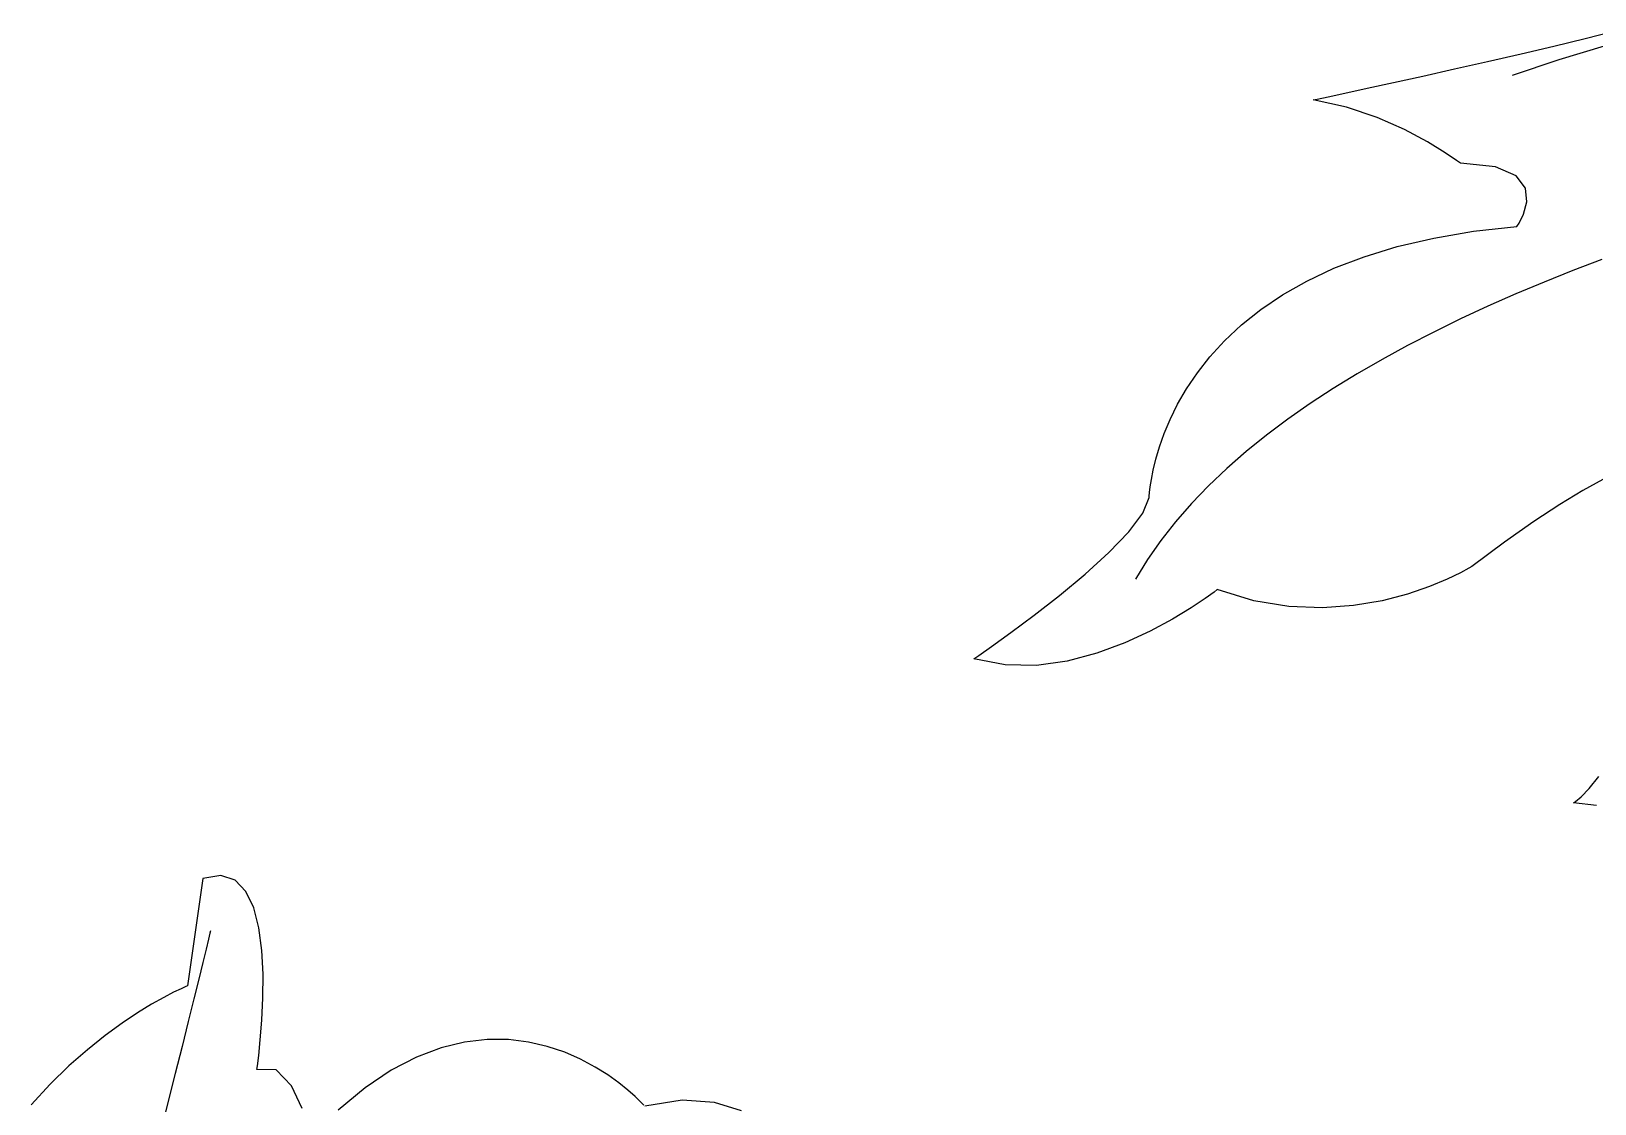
# Model space of a CAD drawing. Extents: x 61 to 149, y 52 to 245.
# Drawn here: x 92.21 to 104.18, y 166.83 to 175.04 of the extents above; entities that cross this region are included whole.
import ezdxf

# ---------------------------------------------------------------- set-up
doc = ezdxf.new("R2010")
doc.units = 0

msp = doc.modelspace()

# ---------------------------------------------------------------- linework, layer by layer
at = {"color": 250, "linetype": 'Continuous'}
for points in [[(104.241699, 171.606961), (104.088258, 171.523426), (103.912396, 171.416565), (103.712843, 171.284815), (103.488334, 171.126614), (103.2376, 170.9404), (103.215641, 170.927348), (103.152107, 170.892829), (103.050511, 170.8438), (102.914368, 170.787218), (102.747191, 170.730039), (102.552494, 170.67922), (102.333791, 170.641717), (102.094597, 170.624487), (101.838424, 170.634487), (101.568787, 170.678672), (101.2892, 170.764), (101.265354, 170.745711), (101.1972, 170.696409), (101.089814, 170.624446), (100.94827, 170.53817), (100.777645, 170.445933), (100.583013, 170.356083), (100.36945, 170.276971), (100.142032, 170.216947), (99.905834, 170.18436), (99.665932, 170.187561), (99.4274, 170.2349), (99.463813, 170.259949), (99.562832, 170.32945), (99.709131, 170.434938), (99.887384, 170.567943), (100.082263, 170.72), (100.27844, 170.882641), (100.46059, 171.047398), (100.613384, 171.205806), (100.721497, 171.349395), (100.7696, 171.4697), (100.77002, 171.479095), (100.772056, 171.506271), (100.776873, 171.549717), (100.785637, 171.607921), (100.799512, 171.67937), (100.819664, 171.762552), (100.847258, 171.855955), (100.883459, 171.958067), (100.929433, 172.067376), (100.986343, 172.182369), (101.055357, 172.301536), (101.137638, 172.423362), (101.234351, 172.546338), (101.346663, 172.668949), (101.475738, 172.789685), (101.622741, 172.907033), (101.788837, 173.019481), (101.975192, 173.125517), (102.182971, 173.223629), (102.413338, 173.312304), (102.66746, 173.390031), (102.946501, 173.455297), (103.251626, 173.506591), (103.584, 173.5424), (103.600916, 173.569271), (103.634496, 173.638571), (103.658986, 173.733329), (103.648634, 173.836571), (103.577688, 173.931329), (103.420394, 174.000629), (103.151, 174.0275), (103.12045, 174.049743), (103.03385, 174.108243), (102.898774, 174.190657), (102.722797, 174.284643), (102.513493, 174.377857), (102.278436, 174.457957), (102.0252, 174.5126), (102.05458, 174.518833), (102.137844, 174.53659), (102.267679, 174.564462), (102.436773, 174.601035), (102.637811, 174.6449), (102.863482, 174.694645), (103.106471, 174.748858), (103.359466, 174.80613), (103.615154, 174.865047), (103.866222, 174.9242), (104.105357, 174.982177), (104.325245, 175.037566)], [(103.5487, 174.702), (103.906226, 174.820753), (104.253501, 174.927138)], [(104.234556, 173.291823), (104.011801, 173.206373), (103.791796, 173.118047), (103.574938, 173.026808), (103.361625, 172.93262), (103.152255, 172.835446), (102.947226, 172.735248), (102.746934, 172.63199), (102.551778, 172.525635), (102.362156, 172.416147), (102.178464, 172.303487), (102.0011, 172.18762), (101.830462, 172.068507), (101.666948, 171.946114), (101.510956, 171.820402), (101.362882, 171.691334), (101.223124, 171.558875), (101.092081, 171.422986), (100.970149, 171.283631), (100.857727, 171.140773), (100.755211, 170.994375), (100.663, 170.8444)], [(104.193532, 169.111466), (104.017, 169.1323), (104.032675, 169.143372), (104.074849, 169.178527), (104.136248, 169.240675), (104.209598, 169.332726)], [(94.285804, 166.792898), (94.203184, 166.967318), (94.087516, 167.089791), (93.9388, 167.0901), (93.942802, 167.118674), (93.952658, 167.197758), (93.965146, 167.317392), (93.977042, 167.467616), (93.985122, 167.638471), (93.986164, 167.819997), (93.976943, 168.002236), (93.954236, 168.175228), (93.914821, 168.329013), (93.855473, 168.453632), (93.772969, 168.539126), (93.664086, 168.575535), (93.5256, 168.5529), (93.4076, 167.7313), (93.395068, 167.726041), (93.359009, 167.70988), (93.301729, 167.682236), (93.225535, 167.642533), (93.132733, 167.590192), (93.025629, 167.524634), (92.90653, 167.445281), (92.777742, 167.351555), (92.641571, 167.242877), (92.500323, 167.118668), (92.356306, 166.978352), (92.211825, 166.821348)], [(93.5838, 168.1516), (93.579898, 168.135472), (93.568477, 168.08842), (93.549968, 168.012438), (93.5248, 167.909521), (93.493402, 167.781664), (93.456204, 167.630864), (93.413635, 167.459114), (93.366124, 167.26841), (93.314102, 167.060747), (93.257998, 166.838121), (93.198241, 166.602526)], [(96.90105, 166.818751), (96.876133, 166.84443), (96.835397, 166.883425), (96.779494, 166.932626), (96.70907, 166.988922), (96.624777, 167.049201), (96.527263, 167.110351), (96.417177, 167.169263), (96.295169, 167.222825), (96.161888, 167.267925), (96.017983, 167.301453), (95.864103, 167.320297), (95.700899, 167.321346), (95.529018, 167.301489), (95.349111, 167.257616), (95.161826, 167.186614), (94.967814, 167.085372), (94.767722, 166.95078), (94.562201, 166.779727)], [(97.648229, 166.77536), (97.441571, 166.837564), (97.19464, 166.855954), (96.9095, 166.8095)]]:
    msp.add_lwpolyline(points, dxfattribs=at)

doc.saveas('drawing.dxf')
